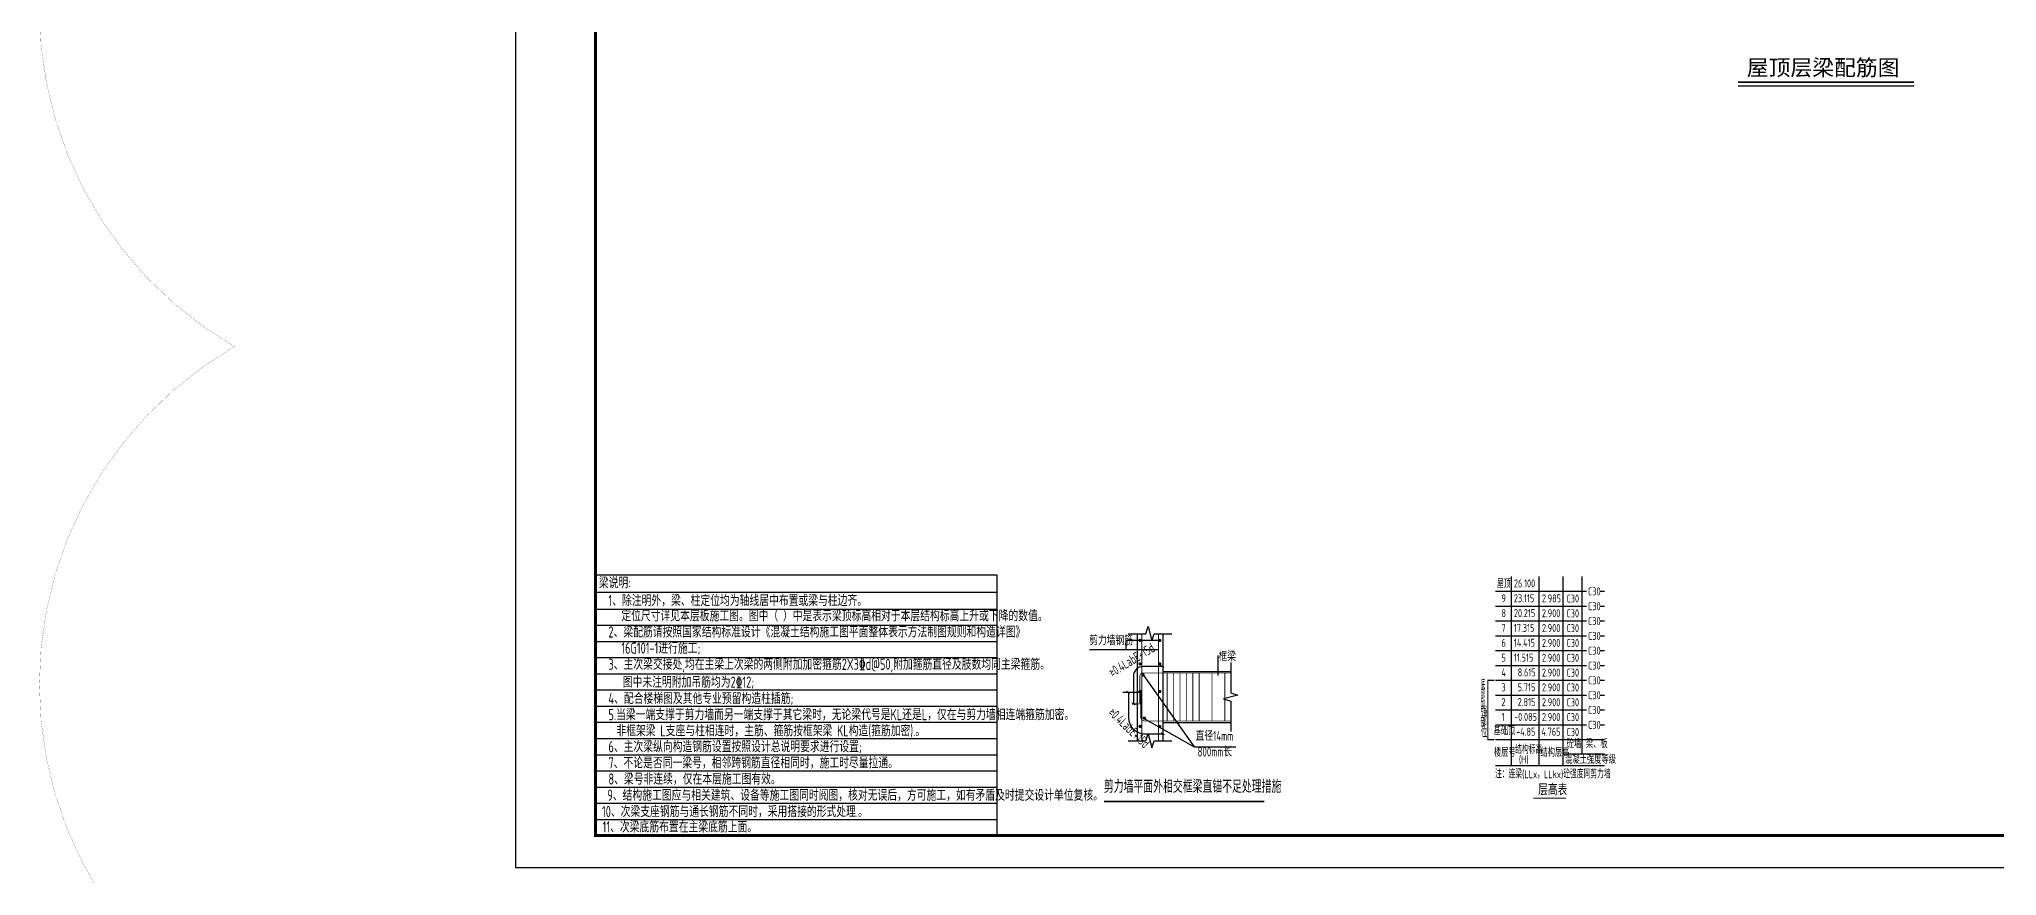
# Model space of a CAD drawing. Extents: x -812054 to 22247, y -644080 to 1003627.
# Drawn here: x -282496 to -221337, y -532337 to -506181 of the extents above; entities that cross this region are included whole.
import ezdxf
from ezdxf.enums import TextEntityAlignment as Align

# ---------------------------------------------------------------- set-up
doc = ezdxf.new("R2010")
doc.units = 0
doc.header["$LTSCALE"] = 1000
doc.layers.get('0').update_dxf_attribs({"linetype": 'CONTINUOUS'})
for name, color, linetype in [('-TK', 7, 'CONTINUOUS'), ('DIM', 2, 'CONTINUOUS'), ('LINK', 6, 'CONTINUOUS'), ('REIND', 1, 'CONTINUOUS'), ('S-0-TEXT', 7, 'CONTINUOUS'), ('S-B表格', 2, 'CONTINUOUS'), ('S-引出线', 40, 'CONTINUOUS'), ('S-文字', 7, 'CONTINUOUS'), ('S-表格线', 54, 'CONTINUOUS'), ('TEXT', 2, 'CONTINUOUS'), ('THIN', 7, 'CONTINUOUS')]:
    doc.layers.add(name, color=color, linetype=linetype)
doc.layers.add('7549', color=9, linetype='CONTINUOUS', lineweight=18)
doc.layers.add('审图修改', color=2, linetype='CONTINUOUS', plot=False)
doc.styles.add('-宋体', font='', dxfattribs={"width": 0.7, "height": 300, "bigfont": '宋体.TTF'})
doc.styles.add('TSSD_Norm', font='Tssdeng.shx', dxfattribs={"bigfont": 'tssdchn.shx'})
doc.styles.add('TSSD_REIN', font='tssdeng.shx', dxfattribs={"width": 0.7, "height": 300, "bigfont": 'tssdchn.shx'})
doc.styles.get('-宋体').set_extended_font_data('SimSun')

# ---------------------------------------------------------------- blocks, each defined once
blk = doc.blocks.new('A1')
blk.add_lwpolyline([(0, 59400), (0, 0), (84100, 0), (84100, 59400)], close=True)
at = {"const_width": 100}
blk.add_lwpolyline([(2500, 58400), (2500, 1000), (83100, 1000), (83100, 58400)], close=True, dxfattribs=at)
blk = doc.blocks.new('B20200424131938')
at = {"layer": '7549', "const_width": 40}
blk.add_lwpolyline([(417, 3688), (217, 3688), (217, 1834), (417, 1834)], dxfattribs=at)
at = {"layer": 'S-0-TEXT'}
blk.add_lwpolyline([(1641, 0, 27, 27, 0), (2658, 0, 0, 0, 0)], format="xyseb", dxfattribs=at)
at = {"layer": 'S-B表格'}
for p, q in [((952, 1021), (952, 6932)), ((1817, 1021), (1817, 6932)), ((2567, 1021), (2567, 6932)), ((3167, 1385), (3167, 6932)), ((452, 6469), (3167, 6469)), ((452, 6469), (3167, 6469)), ((3167, 6469), (3298, 6469)), ((3167, 6469), (3298, 6469)), ((3167, 6469), (3298, 6469)), ((3731, 6469), (3862, 6469)), ((3731, 6469), (3862, 6469)), ((3731, 6469), (3862, 6469)), ((452, 6005), (3167, 6005)), ((452, 6005), (3167, 6005)), ((452, 5542), (3167, 5542)), ((452, 5542), (3167, 5542)), ((3167, 6005), (3298, 6005)), ((3167, 6005), (3298, 6005)), ((3167, 6005), (3298, 6005)), ((3167, 5542), (3298, 5542)), ((3167, 5542), (3298, 5542)), ((3167, 5542), (3298, 5542)), ((3731, 6005), (3862, 6005)), ((3731, 6005), (3862, 6005)), ((3731, 6005), (3862, 6005)), ((3731, 5542), (3862, 5542)), ((3731, 5542), (3862, 5542)), ((3731, 5542), (3862, 5542)), ((452, 5078), (3167, 5078)), ((452, 5078), (3167, 5078)), ((3167, 5078), (3298, 5078)), ((3167, 5078), (3298, 5078)), ((3167, 5078), (3298, 5078)), ((3731, 5078), (3862, 5078)), ((3731, 5078), (3862, 5078)), ((3731, 5078), (3862, 5078)), ((452, 4615), (3167, 4615)), ((3167, 4615), (3298, 4615)), ((3731, 4615), (3862, 4615)), ((452, 4151), (3167, 4151)), ((452, 3688), (3167, 3688)), ((3167, 4151), (3298, 4151)), ((3167, 3688), (3298, 3688)), ((3731, 4151), (3862, 4151)), ((3731, 3688), (3862, 3688)), ((452, 3224), (3167, 3224)), ((3167, 3224), (3298, 3224)), ((3731, 3224), (3862, 3224)), ((452, 2761), (3167, 2761)), ((3167, 2761), (3298, 2761)), ((3731, 2761), (3862, 2761)), ((452, 2297), (3167, 2297)), ((3167, 2297), (3298, 2297)), ((3731, 2297), (3862, 2297)), ((452, 1834), (3167, 1834)), ((452, 1834), (3862, 1834)), ((452, 1834), (2854, 1834)), ((452, 1834), (2854, 1834)), ((2567, 1385), (3862, 1385)), ((452, 1021), (3862, 1021))]:
    blk.add_line(p, q, dxfattribs=at)
at = {"style": 'TSSD_REIN'}
for s, width, p, p2 in [('底', 0.535575, (-3, 3408), (134, 3408)), ('加', 0.526341, (-3, 2774), (134, 2774)), ('部', 0.530918, (-3, 3100), (134, 3100))]:
    blk.add_text(s, height=285, dxfattribs=dict(at, width=width)).set_placement(p, p2, align=Align.FIT)
for s, height, width, p in [('部', 285, 0.535575, (-13, 2146)), ('强', 285, 0.535575, (-3, 2477)), ('位', 285, 0.535575, (-3, 1820)), ('砼墙', 250, 0.7, (2681, 1495)), ('梁、板', 250, 0.7, (3279, 1495))]:
    blk.add_text(s, height=height, dxfattribs=dict(at, width=width)).set_placement(p, align=Align.BOTTOM_LEFT)
for s, width, p in [('楼层号', 0.7, (405, 1299)), ('结构标高', 0.65, (1070, 1392)), ('(H)', 0.65, (1188, 1086)), ('结构层高', 0.7, (1860, 1299)), ('混凝土强度等级', 0.7, (2629, 1080))]:
    blk.add_text(s, height=250, dxfattribs=dict(at, width=width)).set_placement(p)
at = {"layer": 'S-0-TEXT', "style": 'TSSD_REIN', "width": 0.7}
blk.add_text('层高表', height=360, dxfattribs=at).set_placement((1790, 90))
at = {"layer": 'S-B表格', "style": 'TSSD_REIN'}
for s, width, p in [('屋顶', 0.65, (503, 6575)), ('26.100', 0.7, (1031, 6590)), ('9', 0.7, (642, 6123)), ('23.115', 0.7, (1031, 6126)), ('2.985', 0.7, (1907, 6121)), ('C30', 0.7, (2675, 6118)), ('C30', 0.65, (3345, 6341)), ('C30', 0.65, (3345, 5877)), ('8', 0.7, (642, 5660)), ('20.215', 0.7, (1031, 5663)), ('2.900', 0.7, (1907, 5658)), ('C30', 0.7, (2675, 5654)), ('C30', 0.65, (3345, 5414)), ('7', 0.7, (642, 5196)), ('6', 0.7, (642, 4733)), ('17.315', 0.7, (1031, 5199)), ('14.415', 0.7, (1031, 4736)), ('2.900', 0.7, (1907, 5194)), ('2.900', 0.7, (1907, 4731)), ('C30', 0.7, (2675, 5191)), ('C30', 0.7, (2675, 4727)), ('C30', 0.65, (3345, 4950)), ('5', 0.7, (642, 4269)), ('11.515', 0.7, (1031, 4272)), ('2.900', 0.7, (1907, 4267)), ('C30', 0.7, (2675, 4264)), ('C30', 0.65, (3345, 4487)), ('4', 0.7, (642, 3806)), ('8.615', 0.7, (1150, 3809)), ('2.900', 0.7, (1907, 3804)), ('C30', 0.7, (2675, 3800)), ('C30', 0.65, (3345, 4023)), ('C30', 0.65, (3345, 3560)), ('3', 0.7, (642, 3342)), ('2', 0.7, (642, 2879)), ('2.815', 0.7, (1150, 2882)), ('5.715', 0.7, (1150, 3345)), ('2.900', 0.7, (1907, 3340)), ('2.900', 0.7, (1907, 2877)), ('C30', 0.7, (2675, 3337)), ('C30', 0.7, (2675, 2873)), ('C30', 0.65, (3345, 3096)), ('1', 0.7, (642, 2415)), ('-0.085', 0.7, (1038, 2418)), ('2.900', 0.7, (1907, 2413)), ('C30', 0.7, (2675, 2410)), ('C30', 0.65, (3345, 2633)), ('基础顶', 0.7, (395, 1974)), ('-4.85', 0.7, (1103, 1955)), ('4.765', 0.7, (1891, 1955)), ('C30', 0.7, (2675, 1946)), ('C30', 0.65, (3345, 2169))]:
    blk.add_text(s, height=250, dxfattribs=dict(at, width=width)).set_placement(p)
at = {"layer": 'TEXT', "style": 'TSSD_REIN', "width": 0.65}
blk.add_text('注：连梁(LLx，LLkx)砼强度同剪力墙', height=250, dxfattribs=at).set_placement((443, 627))
blk = doc.blocks.new('A$C2E181E2C')
at = {"linetype": 'Continuous'}
for points in [[(1215, 5268), (1765, 5268), (1835, 5488), (1955, 5048), (2025, 5268), (2575, 5268)], [(1495, 5268), (1495, 1922)], [(2295, 5268), (2295, 1922)], [(4415, 4371), (4415, 3421), (4635, 3351), (4195, 3231), (4415, 3161), (4415, 2211)], [(2295, 4091), (4415, 4091)], [(2295, 2491), (4415, 2491)], [(1215, 1922), (1765, 1922), (1835, 2142), (1955, 1702), (2025, 1922), (2575, 1922)]]:
    blk.add_lwpolyline(points, dxfattribs=at)
at = {"linetype": 'Continuous', "const_width": 50}
blk.add_lwpolyline([(453, 25), (5462, 25)], dxfattribs=at)
at = {"layer": 'DIM'}
for p, q in [((1378, 3941), (1378, 3062)), ((2295, 4241), (1678, 4241)), ((1546, 3430), (1042, 3430)), ((1226, 3430), (1226, 2641)), ((1726, 2141), (2295, 2141))]:
    blk.add_line(p, q, dxfattribs=at)
at = {"layer": 'DIM', "const_width": 30}
for points in [[(2232, 4284), (2336, 4212)], [(1164, 3473), (1267, 3401)], [(1324, 3111), (1428, 3039)], [(2243, 2177), (2347, 2104)]]:
    blk.add_lwpolyline(points, dxfattribs=at)
at = {"layer": 'DIM'}
blk.add_lwpolyline([(1532, 3062), (1341, 3062)], dxfattribs=at)
for centre, radius, start, end in [((1678, 3941), 300, 90, 180), ((1726, 2641), 500, 180, 270)]:
    blk.add_arc(centre, radius, start, end, dxfattribs=at)
at = {"layer": 'LINK', "color": 1, "const_width": 25}
for points in [[(1641, 5268), (1641, 1922)], [(2162, 5268), (2162, 1922)], [(2432, 4041), (2432, 2541)], [(2632, 4041), (2632, 2541)], [(2832, 4041), (2832, 2541)], [(3032, 4041), (3032, 2541)], [(3232, 4041), (3232, 2541)], [(3432, 4041), (3432, 2541)], [(3832, 4041), (3832, 2541)], [(4232, 4041), (4232, 2541)]]:
    blk.add_lwpolyline(points, dxfattribs=at)
for points in [[(4415, 4041), (1678, 4041, 0.414214), (1578, 3941), (1578, 3062)], [(1607, 3430), (1607, 2641, 0.300979), (1726, 2541), (4415, 2541)]]:
    blk.add_lwpolyline(points, format="xyb", dxfattribs=at)
at = {"layer": 'REIND', "const_width": 50}
for points in [[(1608, 5058, 1), (1558, 5058, 1)], [(2226, 5058, 1), (2176, 5058, 1)], [(1610, 4324, 1), (1560, 4324, 1)], [(2228, 4324, 1), (2178, 4324, 1)], [(1703, 3978, 1), (1653, 3978, 1)], [(1608, 3461, 1), (1558, 3461, 1)], [(2226, 3461, 1), (2176, 3461, 1)], [(1742, 2629, 1), (1692, 2629, 1)], [(1608, 2370, 1), (1558, 2370, 1)], [(2226, 2370, 1), (2176, 2370, 1)]]:
    blk.add_lwpolyline(points, format="xyb", close=True, dxfattribs=at)
at = {"layer": 'THIN'}
for p, q in [((2226, 5058), (1138, 5058)), ((1138, 5058), (1138, 4767)), ((2162, 4767), (0, 4767)), ((1678, 3978), (3271, 1732)), ((1692, 2629), (3271, 1732)), ((3271, 1732), (4577, 1732))]:
    blk.add_line(p, q, dxfattribs=at)
blk.add_lwpolyline([(4015, 4584), (4015, 3965)], dxfattribs=at)
at = {"layer": 'TEXT', "color": 0, "style": 'TSSD_Norm', "width": 0.7}
blk.add_text('剪力墙平面外相交框梁直锚不足处理措施', height=400, dxfattribs=at).set_placement((454, 172), align=Align.BOTTOM_LEFT)
at = {"layer": 'THIN', "style": 'TSSD_REIN', "width": 0.7}
for s, p in [('剪力墙钢筋', (-2, 4818)), ('框梁', (4036, 4317)), ('直径14mm', (3321, 1833)), ('800mm长', (3383, 1337))]:
    blk.add_text(s, height=300, dxfattribs=at).set_placement(p, align=Align.BOTTOM_LEFT)
for rotation, p in [(31.43006, (766, 3828)), (316.06206, (504, 2706))]:
    blk.add_text('≥0.4LabE+15d', height=300, rotation=rotation, dxfattribs=at).set_placement(p, align=Align.BOTTOM_LEFT)

msp = doc.modelspace()

# ---------------------------------------------------------------- linework, layer by layer
at = {"layer": 'S-B表格', "color": 6, "linetype": 'ByBlock', "ltscale": 0.5, "const_width": 30}
msp.add_lwpolyline([(-237003.66, -523441.72), (-234157.29, -523441.72)], dxfattribs=at)
at = {"layer": 'S-引出线', "color": 3, "const_width": 56}
msp.add_lwpolyline([(-229422.67, -507526.83), (-223920.01, -507526.83)], dxfattribs=at)
at = {"layer": 'S-引出线', "color": 3}
msp.add_lwpolyline([(-229422.67, -507638.83), (-223920.01, -507638.83)], dxfattribs=at)
at = {"layer": 'S-表格线'}
for p, q in [((-265113.63, -522929.29), (-265113.63, -531075.79)), ((-265113.63, -522929.29), (-252574.37, -522929.29)), ((-265113.63, -523464.04), (-252574.37, -523464.04)), ((-252574.37, -522929.29), (-252574.37, -531075.79)), ((-265113.63, -523998.79), (-252574.37, -523998.79)), ((-265113.63, -524504.29), (-252574.37, -524504.29)), ((-265113.63, -525009.79), (-252574.37, -525009.79)), ((-265113.63, -525515.29), (-252574.37, -525515.29)), ((-265113.63, -526020.79), (-252574.37, -526020.79)), ((-265113.63, -526526.29), (-252574.37, -526526.29)), ((-265113.63, -527031.79), (-252574.37, -527031.79)), ((-265113.63, -527537.29), (-252574.37, -527537.29)), ((-265113.63, -528042.79), (-252574.37, -528042.79)), ((-265113.63, -528548.29), (-252574.37, -528548.29)), ((-265113.63, -529053.79), (-252574.37, -529053.79)), ((-265113.63, -529559.29), (-252574.37, -529559.29)), ((-265113.63, -530064.79), (-252574.37, -530064.79)), ((-265113.63, -530570.29), (-252574.37, -530570.29)), ((-265113.63, -531075.79), (-252574.37, -531075.79))]:
    msp.add_line(p, q, dxfattribs=at)
at = {"layer": '审图修改', "const_width": 5}
msp.add_lwpolyline([(-170802.01, -452436.51, -0.57735027), (-170802.01, -473554.74, -0.57735027), (-170802.01, -494672.96, -0.57735027), (-170802.01, -515791.18, -0.57735027), (-170802.01, -536909.41, -0.57735027), (-170802.01, -558027.63, -0.57735027), (-191920.24, -558027.63, -0.57735027), (-213038.46, -558027.63, -0.57735027), (-234156.69, -558027.63, -0.57735027), (-255274.91, -558027.63, -0.57735027), (-276393.13, -558027.63, -0.57735027), (-276393.13, -536909.41, -0.57735027), (-276393.13, -515791.18, -0.57735027), (-276393.13, -494672.96, -0.57735027), (-276393.13, -473554.74, -0.57735027), (-276393.13, -452436.51, -0.57735027)], format="xyb", dxfattribs=at)

# ---------------------------------------------------------------- block references
at = {"layer": '-TK'}
msp.add_blockref('A1', (-267613.63, -532075.79), dxfattribs=at)
msp.add_blockref('A$C2E181E2C', (-249687.24, -530034.67))
at = {"layer": 'S-B表格'}
msp.add_blockref('B20200424131938', (-237455.3, -529910.31), dxfattribs=at)

# ---------------------------------------------------------------- texts
at = {"layer": 'S-文字', "style": '-宋体'}
msp.add_text('屋顶层梁配筋图', height=500, dxfattribs=at).set_placement((-229150.19, -507320.31))
at = {"layer": 'S-文字', "style": 'TSSD_REIN', "width": 0.7}
for s, p in [('梁说明:  ', (-265010.54, -523349.06)), ('1、除注明外，梁、柱定位均为轴线居中布置或梁与柱边齐。', (-264710.69, -523904.47)), ('定位尺寸详见本层板施工图。图中（ ）中是表示梁顶标高相对于本层结构标高上升或下降的数值。', (-264307.9, -524380.72)), ('2、梁配筋请按照国家结构标准设计《混凝土结构施工图平面整体表示方法制图规则和构造详图》', (-264710.69, -524886.22)), ('16G101-1进行施工;', (-264307.68, -525391.72)), ('3、主次梁交接处,均在主梁上次梁的两侧附加加密箍筋2X3\x84d@50,附加箍筋直径及肢数均同主梁箍筋。', (-264710.69, -525897.22)), ('4、配合楼梯图及其他专业预留构造柱插筋;', (-264710.69, -526964.97)), ('图中未注明附加吊筋均为2%%13212;', (-264263.04, -526454.06)), ('5.当梁一端支撑于剪力墙而另一端支撑于其它梁时，无论梁代号是KL还是L，仅在与剪力墙相连端箍筋加密。', (-264710.69, -527470.47)), ('非框架梁 L支座与柱相连时，主筋、箍筋按框架梁 KL构造(箍筋加密).。', (-264463.57, -527974.16)), ('6、主次梁纵向构造钢筋设置按照设计总说明要求进行设置;', (-264710.69, -528472.97)), ('7、不论是否同一梁号，相邻跨钢筋直径相同时，施工时尽量拉通。', (-264710.69, -528978.47)), ('9、结构施工图应与相关建筑、设备等施工图同时阅图，核对无误后，方可施工，如有矛盾及时提交设计单位复核。', (-264746.39, -529989.47)), ('8、梁号非连续，仅在本层施工图有效。', (-264710.69, -529483.97)), ('10、次梁支座钢筋与通长钢筋不同时，采用搭接的形式处理.。', (-264912.34, -530500.75)), ('11、次梁底筋布置在主梁底筋上面。', (-264893.65, -530981.69))]:
    msp.add_text(s, height=350, dxfattribs=at).set_placement(p)

doc.saveas('drawing.dxf')
